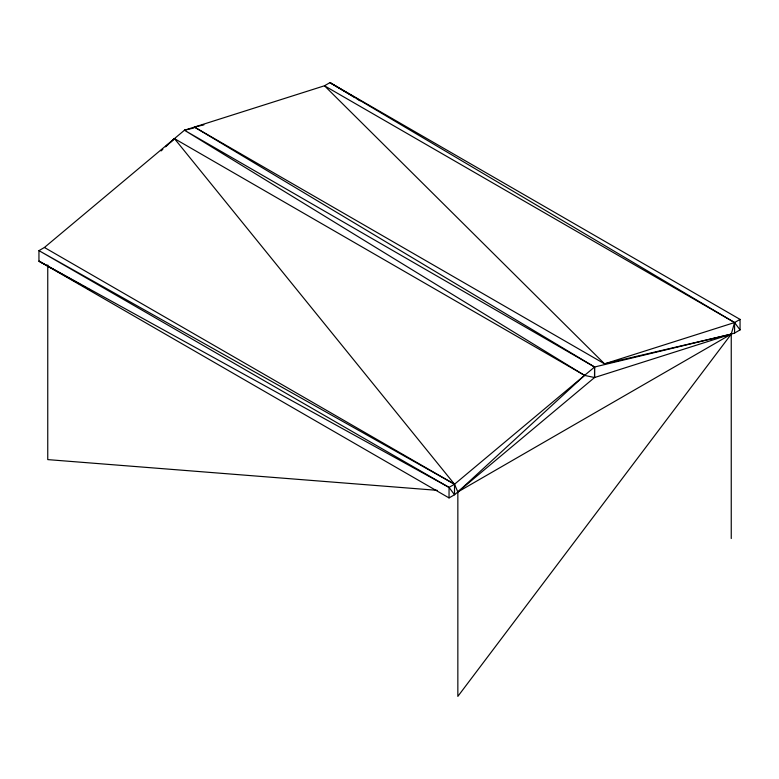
<?xml version="1.0" encoding="UTF-8"?>
<svg xmlns="http://www.w3.org/2000/svg" width="779" height="779" viewBox="0 0 779 779"><rect width="100%" height="100%" fill="white"/><g stroke="black" fill="none" stroke-linecap="round" stroke-linejoin="round"><path stroke-width="1.17" d="M169.997 142.713L174.457 138.623L584.552 375.39L594.552 377.533L594.601 366.997L194.448 127.074L184.448 130.239L44.422 247.479L38.95 250.634L38.95 261.15L449.045 497.917L454.517 494.762L594.552 377.533L734.578 333.061L740.05 329.906L740.05 319.39L329.955 82.623L324.483 85.778L194.448 127.074L604.543 363.842L731.247 334.123L734.578 322.545L740.05 319.39M161.068 150.931L162.85 149.295M168.215 144.339L165.547 146.793L174.457 138.623L454.517 484.236L457.848 491.968L457.848 696.377L731.247 334.123L594.601 366.997L454.517 484.236L449.045 487.401L38.95 261.15L76.05 282.008M734.578 333.061L734.578 322.545L604.543 363.842L324.483 85.778L734.578 322.545L740.05 329.906M184.506 130.229L193.932 127.96M194.448 127.074L203.923 124.854M437.223 490.342L47.753 459.61L47.753 264.938M454.517 484.236L38.95 250.634L449.045 487.401L454.517 494.762L454.517 484.236L44.422 247.479M78.173 283.205L80.295 284.393M82.418 285.581L85.593 287.373M87.715 288.561L89.838 289.759M734.578 322.545L329.955 82.623L354.932 97.687M357.016 98.943L360.141 100.822M731.247 538.532L731.247 334.123L457.848 491.968L584.552 375.39L184.448 130.239L594.552 367.006L594.552 377.533M449.045 487.401L449.045 497.917"/></g></svg>
